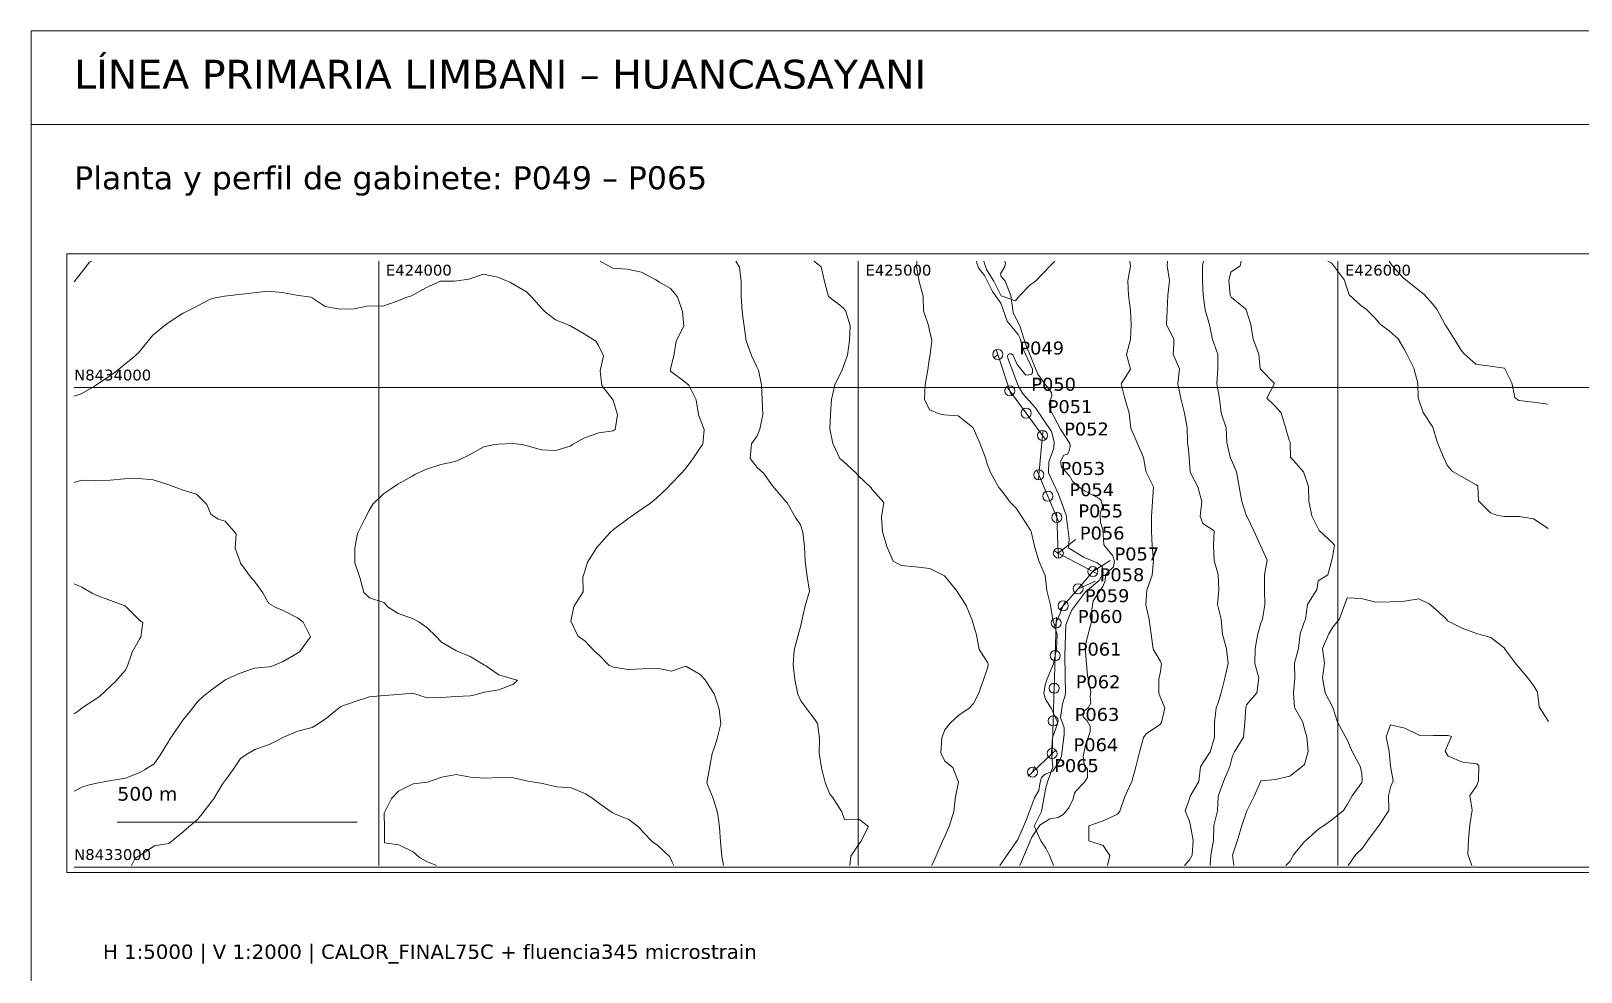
# Paper-space layout 'LP-08' of a CAD drawing. Header units: metres, sheet in millimetres. Extents: x 10 to 410, y 10 to 287.
# Drawn here: x 10 to 225.5, y 156.2 to 287 of the extents above; entities that cross this region are included whole.
import ezdxf

# ---------------------------------------------------------------- set-up
doc = ezdxf.new("R2010")
doc.units = ezdxf.units.M
for name, color, linetype, lineweight, true_color in [('AGUA', 7, 'Continuous', 13, 0x5ba3c5), ('ALERTA', 7, 'Continuous', 13, 0xc56b20), ('EJE', 7, 'Continuous', 18, 0x087f8c), ('GRILLA', 7, 'Continuous', 13, 0xd2dce3), ('MARCO', 7, 'Continuous', 13, 0x163b55), ('POSTES', 7, 'Continuous', 13, 0x244c65), ('RETENIDA', 7, 'Continuous', 13, 0xa77738), ('TERRENO', 7, 'Continuous', 13, 0x777777), ('TEXTO', 7, 'Continuous', 13, 0x163b55), ('VIA', 7, 'Continuous', 13, 0xa7a7a7)]:
    doc.layers.add(name, color=color, linetype=linetype, lineweight=lineweight, true_color=true_color)
doc.styles.add('LP-TEXTO', font='DejaVuSans.ttf')

psp = doc.layouts.new('LP-08')

# ---------------------------------------------------------------- linework, layer by layer
at = {"layer": 'AGUA'}
for points in [[(16, 252.12), (18.12, 254.86), (18.47, 255)], [(147.47, 171), (149.11, 174.94), (150.22, 176.57), (151.63, 177.46), (152.78, 177.67), (153.48, 178.08), (154.28, 179), (154.88, 180.23), (155.05, 181.02), (155.24, 181.34), (156.4, 182.5), (156.84, 183.21), (156.85, 184.36), (156.41, 185.03), (156.25, 186.18), (156.56, 187.71), (157.23, 189.59), (157.24, 190.36), (156.83, 191.09), (156.27, 191.66), (156.25, 192.05), (156.35, 192.43), (156.94, 192.91), (157.31, 193.56), (157.23, 194.5), (157.31, 195.1), (156.87, 197.4), (156.57, 200.64), (156.61, 201.87), (157.51, 205.24), (157.44, 206.59), (157.65, 207.78), (158.98, 209.75), (159.29, 210.54), (159.36, 211.35), (159.59, 211.69), (160.48, 212.5), (160.59, 213.27), (160.36, 214.02), (159.14, 215.57), (158.99, 217.69), (158.66, 218.65), (158.64, 219.84), (158.93, 220.95), (158.75, 221.72), (158.48, 222.01), (156.45, 223.05), (155.39, 223.82), (154.75, 224.43), (154.36, 225.16), (153.24, 226.38), (153.1, 227.15), (153.58, 228.03), (154.06, 228.15), (154.27, 228.48), (154.46, 229.22), (154.42, 229.63), (153.09, 231.66), (151.67, 234.37), (151.51, 235.16), (151.9, 236.27), (151.86, 236.68), (149.96, 239.28), (148.27, 243.38), (147.49, 245.89), (146.54, 247.86), (146.18, 250.22), (145.4, 252.23), (144.86, 252.86), (144.76, 253.26), (145.38, 254.28), (145.45, 254.66), (145.37, 255)]]:
    psp.add_lwpolyline(points, dxfattribs=at)
at = {"layer": 'ALERTA'}
for centre in [(148.33, 233.88), (150.62, 230.77), (152.59, 219.38), (157.61, 211.84), (155.55, 209.46), (152.23, 195.62), (151.93, 186.54)]:
    psp.add_circle(centre, 0.7, dxfattribs=at)
at = {"layer": 'EJE'}
psp.add_lwpolyline([(144.39, 242.03), (146.05, 236.99), (148.33, 233.88), (150.62, 230.77), (150.1, 225.28), (151.35, 222.33), (152.59, 219.38), (152.8, 214.42), (157.61, 211.84), (155.55, 209.46), (153.48, 207.08), (152.52, 204.7), (152.37, 200.16), (152.23, 195.62), (152.08, 191.08), (151.93, 186.54), (149.23, 183.97)], dxfattribs=at)
at = {"layer": 'GRILLA'}
psp.add_lwpolyline([(15, 170), (287, 170), (287, 256), (15, 256)], close=True, dxfattribs=at)
for points in [[(58.33, 171), (58.33, 255)], [(125, 171), (125, 255)], [(191.66, 171), (191.66, 255)], [(16, 237.42), (286, 237.42)], [(152.8, 214.42), (155.2, 216.3)], [(157.61, 211.84), (160.01, 213.4)], [(155.55, 209.46), (157.95, 210.5)], [(16, 170.75), (286, 170.75)]]:
    psp.add_lwpolyline(points, dxfattribs=at)
at = {"layer": 'MARCO'}
psp.add_lwpolyline([(10, 10), (410, 10), (410, 287), (10, 287)], close=True, dxfattribs=at)
psp.add_lwpolyline([(10, 274), (410, 274)], dxfattribs=at)
at = {"layer": 'POSTES'}
for centre in [(144.39, 242.03), (146.05, 236.99), (150.1, 225.28), (151.35, 222.33), (152.8, 214.42), (153.48, 207.08), (152.52, 204.7), (152.37, 200.16), (152.08, 191.08), (149.23, 183.97)]:
    psp.add_circle(centre, 0.7, dxfattribs=at)
at = {"layer": 'RETENIDA'}
for points in [[(144.39, 242.03), (143.87, 241.55)], [(144.39, 242.03), (144.16, 242.71)], [(146.05, 236.99), (145.63, 237.56)], [(146.05, 236.99), (146.27, 236.32)], [(148.33, 233.88), (147.92, 234.45)], [(148.33, 233.88), (148.75, 233.31)], [(150.62, 230.77), (150.68, 231.48)], [(150.62, 230.77), (151.03, 230.2)], [(150.1, 225.28), (149.83, 225.93)], [(150.1, 225.28), (150.04, 224.58)], [(152.59, 219.38), (152.56, 220.09)], [(152.59, 219.38), (152.86, 218.73)], [(152.8, 214.42), (152.18, 214.76)], [(152.8, 214.42), (152.83, 213.72)], [(157.61, 211.84), (158.08, 212.37)], [(157.61, 211.84), (158.24, 211.51)], [(155.55, 209.46), (155.08, 208.92)], [(155.55, 209.46), (156.01, 209.99)], [(153.48, 207.08), (153.02, 206.54)], [(153.48, 207.08), (153.74, 207.73)], [(152.52, 204.7), (152.21, 203.94)], [(152.52, 204.7), (152.55, 205.53)], [(152.23, 195.62), (152.25, 196.33)], [(152.23, 195.62), (152.2, 194.91)], [(151.93, 186.54), (151.91, 185.83)], [(151.93, 186.54), (152.45, 187.02)], [(149.23, 183.97), (148.63, 183.4)], [(149.23, 183.97), (149.51, 184.74)]]:
    psp.add_lwpolyline(points, dxfattribs=at)
at = {"layer": 'TERRENO'}
for points in [[(89.1, 255), (90.7, 254.12), (90.86, 254.03), (92.86, 253.89), (94.86, 253.45), (96.86, 252.4), (97.37, 252.09), (98.87, 251.21), (99.87, 250.05), (100.57, 248), (100.76, 245.95), (99.7, 243.9), (99.35, 241.85), (98.9, 240.03), (98.87, 239.8), (98.9, 239.73), (100.9, 238.21), (101.43, 237.76), (102.48, 235.72), (102.8, 233.67), (102.92, 233.26), (103.59, 231.62), (103.37, 229.57), (102.93, 228.89), (101.99, 227.52), (100.94, 226.1), (100.37, 225.47), (98.95, 224), (98.38, 223.41), (96.96, 222.05), (96.12, 221.36), (94.96, 220.56), (93.13, 219.3), (92.97, 219.19), (90.97, 217.69), (90.47, 217.25), (88.98, 215.57), (88.67, 215.19), (87.34, 213.14), (86.99, 211.91), (86.69, 211.09), (86.75, 209.04), (85.45, 206.99), (85.02, 204.94), (86.02, 202.9), (87.02, 202.15), (88.3, 200.85), (89.03, 200.17), (90.36, 198.81), (91.03, 198.56), (93.03, 198.22), (95.03, 198.33), (97.03, 198.42), (99.03, 198.02), (101.02, 198.7), (103.02, 197.55), (103.69, 196.8), (105.03, 194.76), (105.64, 192.71), (105.88, 190.67), (105.38, 188.62), (105.05, 187.59), (104.7, 186.57), (104.31, 184.52), (103.96, 182.47), (104.79, 180.42), (105.08, 179.4), (105.41, 178.37), (105.7, 176.33), (105.84, 174.28), (106.02, 172.23), (106.27, 171)], [(107.99, 255), (108.47, 254.17), (108.71, 252.12), (108.71, 250.07), (108.87, 248.02), (109.15, 245.98), (109.41, 243.93), (110.15, 241.88), (110.89, 240.29), (111.11, 239.84), (111.52, 237.79), (111.65, 235.74), (111.72, 233.7), (111.32, 231.65), (110.92, 230.72), (110.16, 229.59), (109.96, 227.55), (110.93, 226.3), (111.88, 225.5), (112.94, 223.93), (113.37, 223.46), (114.94, 221.59), (115.11, 221.42), (116.28, 219.37), (116.95, 218.35), (117.29, 217.33), (117.52, 215.28), (117.63, 213.23), (117.9, 211.18), (118.21, 209.14), (117.61, 207.09), (117.16, 205.04), (116.99, 204.35), (116.66, 202.99), (116.08, 200.94), (115.93, 198.89), (116.16, 196.84), (116.58, 194.79), (117.02, 193.88), (117.86, 192.75), (119.03, 191.16), (119.34, 190.71), (119.61, 188.66), (119.54, 186.61), (119.88, 184.56), (120.39, 182.52), (121.06, 180.88), (121.39, 180.47), (122.73, 178.43), (123.07, 177.4), (125.07, 177.41), (126.4, 176.39), (125.36, 174.34), (125.08, 173.93), (123.94, 172.29), (123.82, 171)], [(118.86, 255), (119.84, 254.2), (120.28, 252.16), (120.85, 250.11), (122.86, 248.58), (123.26, 248.07), (123.86, 246.02), (123.76, 243.97), (123.49, 241.92), (122.88, 240.28), (122.75, 239.87), (121.73, 237.82), (121.27, 235.77), (121.12, 233.72), (121.02, 231.68), (121.44, 229.63), (122.42, 227.58), (122.92, 227.15), (124.69, 225.54), (124.92, 225.27), (126.79, 223.5), (126.93, 223.27), (128.53, 221.46), (128.2, 219.41), (128.35, 217.36), (128.95, 215.31), (129.85, 213.27), (130.96, 212.7), (132.96, 212.52), (134.96, 212.26), (136.96, 211.24), (138.65, 209.2), (138.96, 208.69), (139.97, 207.15), (140.82, 205.11), (140.97, 204.6), (141.44, 203.06), (141.78, 201.01), (142.99, 199.17), (143.06, 198.97), (142.99, 198.56), (142.46, 196.92), (141.71, 194.87), (141.01, 193.5), (140.34, 192.82), (139.01, 191.93), (137.79, 190.76), (137.02, 189.83), (136.6, 188.71), (136.46, 186.66), (137.03, 185.49), (138.13, 184.62), (138.94, 182.57), (138.53, 180.52), (138.29, 178.47), (137.65, 176.42), (137.06, 175.14), (136.71, 174.37), (135.81, 172.32), (135.21, 171)], [(133.13, 255), (133.1, 254.24), (133.44, 252.19), (134.01, 250.15), (134.08, 248.1), (134.77, 246.05), (134.86, 245.54), (135.2, 244.01), (134.99, 241.96), (134.87, 241.27), (134.66, 239.91), (134.31, 237.86), (134.22, 235.81), (134.89, 234.35), (136.22, 233.77), (136.89, 233.65), (138.89, 233.48), (140.89, 231.94), (141.02, 231.73), (141.9, 229.69), (142.67, 227.64), (142.91, 226.82), (143.37, 225.6), (144.52, 223.55), (144.92, 223.1), (146.09, 221.51), (146.92, 220.66), (147.75, 219.47), (148.93, 217.61), (149.01, 217.42), (149.49, 215.37), (150.1, 213.33), (150.95, 211.28), (151.22, 209.23), (151.73, 207.19), (152.03, 205.14), (152.66, 203.09), (152.56, 201.05), (152.14, 199), (151.24, 196.94), (150.99, 196.12), (150.8, 194.9), (151, 194.13), (151.83, 192.85), (152.72, 190.8), (152.01, 188.75), (151.85, 186.71), (152.03, 184.66), (151.28, 182.61), (151.03, 181.58), (150.84, 180.56), (150.47, 178.51), (149.45, 176.46), (150.39, 174.41), (151.06, 173.39), (151.56, 172.37), (152.12, 171)], [(142.44, 255), (142.67, 254.27), (142.83, 253.86), (143.83, 252.23), (144.84, 250.18), (146.84, 249.5), (147.41, 250.19), (148.83, 251.65), (149.63, 252.24), (150.82, 253.47), (151.62, 254.3), (152.3, 255)], [(159.64, 171), (159.94, 172.39), (159.05, 173.75), (157.05, 174.43), (157.05, 176.48), (159.04, 177.17), (161.04, 178.13), (161.37, 178.54), (162.03, 180.59), (163.02, 182.64), (163.56, 184.69), (164.08, 186.74), (164.64, 188.79), (165, 189.3), (167, 190.64), (167.15, 190.85), (167.59, 192.9), (166.98, 194.43), (166.76, 194.94), (166.78, 196.99), (166.98, 197.67), (167.15, 199.04), (166.97, 199.45), (165.97, 201.08), (165.71, 203.13), (165.45, 205.18), (164.95, 207.23), (165.11, 209.28), (165.86, 211.33), (166.03, 213.37), (165.84, 215.42), (165.76, 217.47), (165.74, 219.52), (165.91, 221.57), (166.03, 223.62), (165.01, 225.66), (164.89, 226.34), (164.62, 227.71), (163.77, 229.75), (162.88, 231.8), (162.63, 233.85), (162.05, 235.89), (161.53, 237.94), (162.85, 239.99), (162.3, 242.04), (162.84, 244.09), (162.93, 246.14), (162.83, 248.18), (162.57, 250.23), (162.48, 252.28), (162.81, 254.07), (162.85, 254.33), (162.81, 254.59), (162.73, 255)], [(170.33, 171), (171.05, 171.78), (171.4, 172.43), (171.56, 174.47), (171.19, 176.52), (171.03, 177.15), (170.45, 178.57), (171.02, 180.24), (171.13, 180.62), (172.35, 182.67), (172.57, 184.72), (173.01, 185.43), (173.91, 186.77), (174.51, 188.82), (174.49, 190.87), (174.73, 192.92), (174.98, 193.46), (175.45, 194.97), (175.93, 197.02), (176.39, 199.07), (176.19, 201.11), (175.63, 203.16), (175.44, 205.21), (174.94, 207.26), (175.09, 209.3), (175, 211.35), (174.93, 211.76), (174.45, 213.4), (174.38, 215.45), (174.47, 217.5), (172.91, 218.52), (172.53, 219.54), (172.73, 221.59), (172.2, 223.63), (171.13, 225.68), (170.98, 227.73), (170.88, 228.75), (170.77, 229.77), (170.71, 231.82), (170.33, 233.87), (169.81, 235.92), (169.42, 237.96), (169.64, 240.01), (168.84, 241.84), (168.76, 242.06), (168.84, 243.42), (168.88, 244.11), (168.84, 244.2), (167.86, 246.15), (167.95, 248.2), (168.02, 250.25), (168.24, 252.3), (167.92, 254.34), (167.98, 255)], [(173.91, 171), (174.01, 172.43), (174.38, 174.48), (174.43, 176.53), (174.94, 178.58), (175.02, 180.63), (175.78, 182.68), (176.62, 184.73), (177, 186.21), (177.28, 186.78), (178.56, 188.83), (178.71, 190.88), (178.88, 192.93), (178.98, 193.34), (180.39, 194.98), (180.66, 197.03), (180.11, 199.08), (180.16, 201.13), (180.55, 203.18), (180.94, 204.67), (181.2, 205.23), (181.49, 207.27), (181.45, 209.32), (181.46, 211.37), (181.83, 213.42), (180.91, 215.47), (179.96, 217.51), (179, 219.56), (178.9, 219.67), (178.29, 221.6), (177.95, 223.65), (177.58, 225.7), (176.88, 227.33), (176.69, 227.74), (176.21, 229.79), (176.12, 231.84), (175.44, 233.88), (175.2, 235.93), (174.85, 237.98), (174.97, 240.03), (174.99, 242.08), (174.84, 242.42), (174.25, 244.12), (173.83, 246.17), (173.2, 248.22), (172.93, 250.26), (172.85, 252.31), (172.84, 254.36), (172.96, 255)], [(177.22, 171), (177.04, 172.1), (177.01, 172.44), (177.04, 172.58), (177.72, 174.49), (178.3, 176.54), (179.02, 178.59), (180.02, 180.64), (180.95, 182.69), (181.01, 182.75), (183.01, 182.93), (185, 183.39), (186.71, 184.76), (187, 185.02), (187.55, 186.81), (187.34, 188.86), (186.98, 190.14), (186.77, 190.9), (185.63, 192.95), (185.5, 195), (185.66, 197.05), (185.62, 199.09), (186.18, 201.14), (186.41, 203.19), (186.94, 204.68), (187.14, 205.24), (187.46, 207.29), (188.72, 209.34), (188.92, 210.57), (190.25, 211.4), (190.8, 213.45), (190.91, 213.86), (191.21, 215.5), (190.9, 215.82), (189.07, 217.54), (188.9, 217.85), (188.05, 219.58), (187.64, 221.63), (187.57, 223.68), (186.88, 225.72), (185.07, 227.77), (185.01, 229.82), (184.87, 230.11), (184.4, 231.86), (183.78, 233.91), (182.85, 234.93), (181.77, 235.95), (182.85, 238), (180.84, 240.04), (180.66, 242.09), (179.9, 244.14), (179.55, 246.19), (178.9, 248.23), (178.82, 248.36), (176.81, 249.98), (176.67, 250.27), (176.49, 252.32), (176.8, 253.47), (178.07, 254.37), (178.24, 255)], [(190.26, 255), (190.79, 254.7), (191.05, 254.41), (192.59, 252.37), (192.8, 251.55), (193.23, 250.32), (194.8, 248.87), (195.66, 248.28), (196.81, 247.11), (197.56, 246.24), (198.81, 245.31), (200.06, 244.2), (200.82, 242.87), (201.18, 242.15), (202.23, 240.11), (202.76, 238.06), (202.84, 236.01), (203.51, 233.97), (204.85, 231.92), (205.48, 229.88), (206.29, 227.83), (206.86, 226.66), (207.53, 225.79), (208.86, 225.07), (210.87, 223.9), (211.12, 223.75), (211.21, 221.7), (212.88, 220), (213.88, 219.66), (214.88, 219.49), (216.87, 219.5), (218.87, 219.16), (220.88, 217.84)], [(198.79, 255), (199.16, 254.44), (200.79, 252.64), (201.09, 252.39), (202.79, 251.06), (203.65, 250.35), (204.8, 249.06), (205.43, 248.31), (206.53, 246.26), (206.8, 245.83), (207.81, 244.22), (208.81, 242.61), (209.19, 242.18), (210.82, 240.7), (212.82, 240.38), (214.82, 240.14), (215.82, 238.1), (216.26, 236.05), (216.83, 235.62), (218.83, 235.38), (220.83, 235.11)], [(16, 236.24), (16.97, 236.56), (18.68, 237.51), (18.96, 237.7), (20.96, 239.06), (21.71, 239.57), (22.95, 240.6), (24.2, 241.63), (24.95, 242.24), (26.11, 243.68), (26.94, 244.71), (28.18, 245.73), (28.93, 246.35), (30.93, 247.62), (31.15, 247.79), (32.92, 248.66), (34.92, 249.73), (35.42, 249.85), (36.91, 250.15), (38.91, 250.35), (40.91, 250.6), (42.91, 250.85), (44.91, 250.66), (46.91, 250.28), (48.91, 249.98), (49.09, 249.89), (50.91, 248.69), (52.91, 248.32), (54.91, 248.38), (56.9, 248.79), (58.9, 248.75), (60.9, 249.46), (62.1, 249.93), (62.9, 250.16), (64.89, 251.31), (66.39, 251.99), (66.89, 252.22), (68.89, 252.22), (70.88, 252.52), (72.88, 253.18), (74.88, 252.77), (76.63, 252.03), (76.88, 251.89), (78.88, 250.73), (79.61, 249.99), (80.89, 248.56), (81.49, 247.94), (82.89, 246.84), (84.89, 246.04), (85.11, 245.91), (86.89, 244.89), (88.5, 243.87), (88.9, 243.28), (89.57, 241.82), (89.11, 239.77), (89.36, 237.73), (90.92, 235.68), (91.52, 233.64), (91.18, 231.59), (90.93, 231.4), (88.93, 231.12), (86.94, 230.46), (85.27, 229.52), (84.94, 229.29), (82.95, 228.66), (80.95, 228.76), (78.95, 229.34), (78.28, 229.5), (76.95, 229.65), (74.95, 229.57), (74.45, 229.49), (72.95, 229.2), (70.96, 228.08), (69.63, 227.43), (68.96, 227.14), (66.96, 226.73), (64.97, 226.08), (63.37, 225.36), (62.97, 225.13), (60.98, 224.02), (59.98, 223.3), (58.98, 222.67), (57.53, 221.24), (56.99, 220.36), (56.4, 219.19), (55.38, 217.14), (55.01, 215.09), (55.01, 213.04), (55.73, 211), (56.27, 208.95), (57.03, 208.19), (59.03, 207.53), (59.66, 206.91), (61.03, 206.03), (63.03, 205.33), (63.89, 204.88), (65.03, 204.06), (66.3, 202.84), (67.04, 202.04), (69.04, 200.89), (69.24, 200.8), (71.04, 200.03), (73.04, 198.83), (73.21, 198.76), (75.04, 197.51), (77.05, 196.87), (77.62, 196.73), (77.05, 196.21), (75.05, 195.41), (73.05, 195.1), (71.56, 194.66), (71.06, 194.58), (69.06, 194.5), (67.06, 194.32), (65.06, 194.3), (64.06, 194.64), (63.06, 194.95), (61.06, 194.77), (59.07, 194.62), (57.07, 194.42), (55.07, 193.77), (53.07, 193.07), (52.36, 192.55), (51.08, 191.47), (49.63, 190.5), (49.09, 190.15), (47.09, 189.65), (45.09, 188.82), (44.35, 188.43), (43.1, 187.79), (41.1, 187.11), (39.85, 186.37), (39.11, 185.86), (38.11, 184.32), (37.12, 183), (36.56, 182.26), (35.35, 180.21), (35.13, 179.92), (33.8, 178.16), (33.14, 177.39), (31.6, 176.1), (31.14, 175.66), (29.15, 174.05), (27.15, 173.72), (25.16, 172.4), (24.49, 171.99), (23.96, 171)], [(16, 224.22), (17.01, 224.54), (19, 224.48), (21, 224.55), (23, 224.72), (25, 224.77), (27, 224.62), (29, 223.97), (31, 223.21), (33, 222.63), (34.43, 221.17), (35.01, 219.81), (36.01, 219.13), (37.01, 218.84), (38.51, 217.09), (38.39, 215.04), (39.02, 213.34), (39.14, 213), (40.65, 210.95), (41.03, 210.54), (42.23, 208.91), (43.04, 207.42), (44.04, 206.87), (45.04, 206.43), (47.04, 205.43), (47.81, 204.83), (48.85, 202.78), (47.36, 200.73), (47.06, 200.5), (45.06, 199.36), (43.4, 198.67), (43.07, 198.58), (41.07, 198.42), (39.07, 197.7), (37.08, 196.84), (36.74, 196.6), (35.08, 195.39), (34.01, 194.55), (33.09, 193.67), (32.15, 192.49), (31.1, 191.17), (30.6, 190.44), (29.21, 188.39), (29.11, 188.23), (27.97, 186.33), (27.12, 185.1), (25.79, 184.28), (25.12, 183.92), (23.13, 183.13), (21.13, 182.79), (19.13, 182.43), (18.13, 182.21), (17.14, 181.91), (16, 181.34)], [(16, 210.16), (17.05, 209.69), (18.48, 208.84), (19.05, 208.55), (21.05, 207.82), (23.05, 207.1), (23.39, 206.8), (25.06, 205.1), (25.56, 204.76), (25.29, 202.71), (25.07, 202.46), (24.07, 200.66), (23.35, 198.61), (23.08, 198.1), (21.75, 196.56), (21.09, 195.94), (19.54, 194.5), (19.1, 194.21), (17.1, 192.89), (16.56, 192.45), (16, 192.07)], [(184.41, 171), (185.04, 171.59), (185.5, 172.47), (187.03, 174.33), (187.24, 174.52), (189.02, 176.09), (189.78, 176.58), (191.02, 177.47), (192.43, 178.63), (193.01, 179.53), (193.67, 180.68), (195, 182.53), (195.06, 182.74), (195, 183.76), (194.74, 184.78), (193.64, 186.83), (192.98, 188.34), (192.7, 188.87), (191.61, 190.92), (190.97, 192.97), (189.89, 195.01), (189.52, 197.06), (189.79, 199.11), (189.52, 201.15), (190.42, 203.2), (190.94, 204.14), (191.88, 205.26), (192.61, 207.31), (192.93, 208.19), (194.92, 208.08), (196.92, 207.59), (198.92, 207.64), (200.92, 207.74), (202.92, 208.07), (204.35, 207.34), (204.92, 206.89), (206.67, 205.3), (206.92, 205.01), (208.93, 204), (210.93, 203.26), (212.93, 202.67), (214.78, 201.23), (214.93, 201.02), (216.32, 199.18), (216.94, 198.37), (218.03, 197.14), (218.94, 195.86), (219.41, 195.1), (219.62, 193.05), (220.95, 191)], [(193.11, 171), (194.15, 172.49), (195.03, 173.36), (195.85, 174.55), (197.02, 176.08), (197.4, 176.6), (198.75, 178.65), (198.7, 180.7), (199, 182), (199.33, 182.75), (198.99, 184.8), (198.78, 186.84), (198.36, 188.89), (198.97, 190.53), (200.97, 190.07), (202.97, 189.09), (204.97, 189.06), (206.97, 189.04), (207.47, 188.92), (206.97, 187.89), (206.58, 186.87), (206.98, 186.18), (208.98, 185.34), (210.98, 185.12), (211.25, 184.83), (211.2, 182.78), (210.99, 182.1), (209.99, 180.73), (210.33, 178.68), (210, 176.63), (209.81, 174.59), (209.74, 172.54), (210.29, 171)], [(99.34, 171), (99.1, 171.53), (98.79, 172.21), (97.1, 173.81), (96.43, 174.25), (95.1, 175.61), (94.49, 176.29), (93.09, 177.39), (91.09, 178.17), (90.8, 178.33), (89.09, 179.55), (87.94, 180.37), (87.09, 180.93), (85.08, 181.78), (83.09, 181.93), (81.09, 182.4), (79.09, 182.73), (77.09, 183.17), (75.09, 183.23), (73.09, 183.12), (71.09, 183.28), (69.09, 183.64), (67.09, 183.27), (65.1, 182.58), (63.1, 182.34), (61.1, 181.31), (60.11, 180.29), (59.11, 178.24), (59.12, 176.19), (59.13, 174.14), (61.13, 173.85), (63.13, 172.87), (63.99, 172.11), (65.13, 171.48), (66.36, 171)]]:
    psp.add_lwpolyline(points, dxfattribs=at)
at = {"layer": 'TEXTO'}
psp.add_lwpolyline([(22, 177), (55.33, 177)], dxfattribs=at)
at = {"layer": 'VIA'}
for points in [[(150.25, 182.33), (150.44, 183.23), (150.96, 183.66), (152.05, 184.12), (152.9, 185.45), (153.23, 186.17), (153.61, 189.25), (153.6, 190.1), (153.12, 191.57), (153.4, 193.47), (153.78, 194.8), (153.72, 200.11), (153.85, 204.42), (154.65, 206.42), (156.6, 209.03), (158.46, 210.6), (159.03, 211.65), (158.88, 212.55), (158.21, 213.07), (156.3, 213.87), (154.2, 215.14), (154.29, 216.33), (153.9, 219.69), (152.84, 222.63), (151.45, 225.56), (151.49, 227.08), (152.16, 229), (152.21, 229.88), (151.85, 231.33), (149.61, 234.61), (147.93, 236.51), (147.25, 237.59), (145.77, 241.51), (145.74, 241.8), (145.84, 242.03), (146.02, 242.14), (146.28, 242.13), (146.46, 242), (147.07, 240.65), (148.23, 239.22), (148.51, 239.13), (149.07, 239.3), (149.19, 239.48), (149.21, 239.97), (147.86, 242.86), (147.52, 244.25), (147.24, 244.8), (145.71, 246.65), (144.79, 249.16), (143.64, 250.77), (142.54, 252.99), (141.72, 254.08), (141.47, 254.73), (141.45, 255)], [(144.66, 171), (147.18, 174.58), (148.4, 177.37), (149.47, 180.38), (150.11, 181.42), (150.25, 182.33)]]:
    psp.add_lwpolyline(points, dxfattribs=at)

# ---------------------------------------------------------------- texts
at = {"layer": 'ALERTA', "style": 'LP-TEXTO'}
for s, p in [('P051', (151.33, 233.88)), ('P052', (153.62, 230.77)), ('P055', (155.59, 219.38)), ('P057', (160.61, 213.4)), ('P058', (158.55, 210.5)), ('P062', (155.23, 195.62)), ('P064', (154.93, 186.87))]:
    psp.add_text(s, height=1.8, dxfattribs=at).set_placement(p)
at = {"layer": 'POSTES', "style": 'LP-TEXTO'}
for s, p in [('P049', (147.39, 242.03)), ('P050', (149.05, 236.99)), ('P053', (153.1, 225.28)), ('P054', (154.35, 222.33)), ('P056', (155.8, 216.3)), ('P059', (156.48, 207.6)), ('P060', (155.52, 204.7)), ('P061', (155.37, 200.16)), ('P063', (155.08, 191.08)), ('P065', (152.23, 183.97))]:
    psp.add_text(s, height=1.8, dxfattribs=at).set_placement(p)
at = {"layer": 'TEXTO', "style": 'LP-TEXTO'}
for s, height, p in [('LÍNEA PRIMARIA LIMBANI – HUANCASAYANI', 4, (16, 279)), ('Planta y perfil de gabinete: P049 – P065', 3.2, (16, 265)), ('E424000', 1.5, (59.33, 253)), ('E425000', 1.5, (126, 253)), ('E426000', 1.5, (192.66, 253)), ('N8434000', 1.5, (16, 238.42)), ('500 m', 1.9, (22, 180)), ('N8433000', 1.5, (16, 171.75)), ('H 1:5000 | V 1:2000 | CALOR_FINAL75C + fluencia345 microstrain', 2, (20, 158))]:
    psp.add_text(s, height=height, dxfattribs=at).set_placement(p)

doc.saveas('drawing.dxf')
